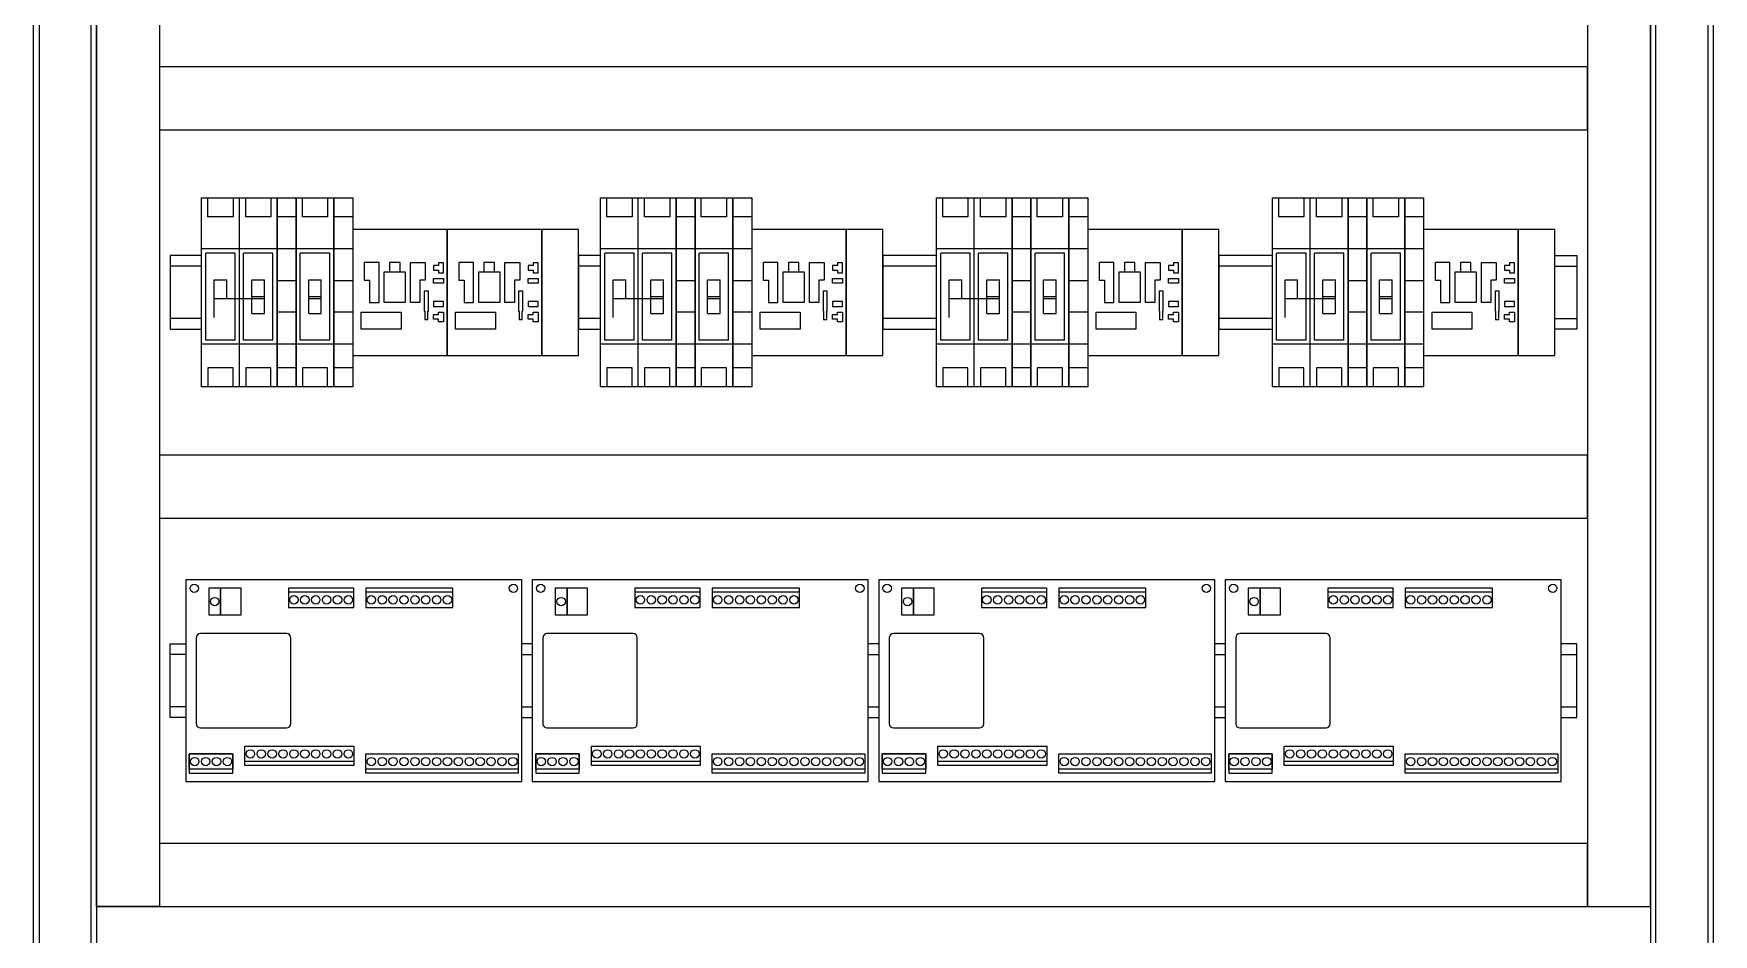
# Model space of a CAD drawing. Header units: millimetres. Extents: x 3151 to 30896, y 1337 to 7086.
# Drawn here: x 23907 to 24707, y 1766 to 2195 of the extents above; entities that cross this region are included whole.
import ezdxf

# ---------------------------------------------------------------- set-up
doc = ezdxf.new("R2010")
doc.units = ezdxf.units.MM

msp = doc.modelspace()

# ---------------------------------------------------------------- linework, layer by layer
at = {"color": 7}
for p, q in [((23906.53, 1336.69), (23906.53, 3536.69)), ((23936.53, 3536.69), (23936.53, 1336.69)), ((24676.53, 3536.69), (24676.53, 1336.69)), ((24706.53, 1336.69), (24706.53, 3536.69)), ((23909.18, 3534.04), (23909.18, 1339.34)), ((23933.88, 1339.34), (23933.88, 3534.04)), ((24679.18, 1339.34), (24679.18, 3534.04)), ((24703.88, 3534.04), (24703.88, 1339.34)), ((23936.53, 1779.19), (23936.53, 3332.19)), ((23966.53, 3332.19), (23966.53, 1779.19)), ((24646.53, 3332.19), (24646.53, 1779.19)), ((24676.53, 1779.19), (24676.53, 3332.19)), ((23936.53, 2179.19), (23936.53, 1779.19)), ((24646.53, 2179.19), (23966.53, 2179.19)), ((23966.53, 2179.19), (23966.53, 2149.19)), ((24646.53, 2179.19), (23966.53, 2179.19)), ((24646.53, 2149.19), (24646.53, 2179.19)), ((24676.53, 1779.19), (24676.53, 2179.19)), ((23966.53, 2149.19), (24646.53, 2149.19)), ((23986.53, 2026.69), (23986.53, 2116.69)), ((23986.53, 2116.69), (24004.53, 2116.69)), ((23989.53, 2107.69), (23989.53, 2116.69)), ((24001.53, 2116.69), (24001.53, 2107.69)), ((24004.53, 2026.69), (24004.53, 2116.69)), ((24004.53, 2116.69), (24022.53, 2116.69)), ((24007.53, 2107.69), (24007.53, 2116.69)), ((24019.53, 2116.69), (24019.53, 2107.69)), ((24022.53, 2116.69), (24022.53, 2026.69)), ((24022.53, 2116.69), (24022.53, 2026.69)), ((24022.53, 2116.69), (24031.53, 2116.69)), ((24022.53, 2026.69), (24022.53, 2116.69)), ((24031.53, 2116.69), (24049.53, 2116.69)), ((24031.53, 2026.69), (24031.53, 2116.69)), ((24031.53, 2116.69), (24031.53, 2026.69)), ((24034.53, 2107.69), (24034.53, 2116.69)), ((24046.53, 2116.69), (24046.53, 2107.69)), ((24049.53, 2116.69), (24049.53, 2026.69)), ((24049.53, 2116.69), (24049.53, 2026.69)), ((24049.53, 2116.69), (24058.53, 2116.69)), ((24049.53, 2026.69), (24049.53, 2116.69)), ((24058.53, 2116.69), (24058.53, 2026.69)), ((24176.53, 2026.69), (24176.53, 2116.69)), ((24176.53, 2116.69), (24194.53, 2116.69)), ((24179.53, 2107.69), (24179.53, 2116.69)), ((24191.53, 2116.69), (24191.53, 2107.69)), ((24194.53, 2026.69), (24194.53, 2116.69)), ((24194.53, 2116.69), (24212.53, 2116.69)), ((24197.53, 2107.69), (24197.53, 2116.69)), ((24209.53, 2116.69), (24209.53, 2107.69)), ((24212.53, 2116.69), (24212.53, 2026.69)), ((24212.53, 2116.69), (24212.53, 2026.69)), ((24212.53, 2116.69), (24221.53, 2116.69)), ((24212.53, 2026.69), (24212.53, 2116.69)), ((24221.53, 2116.69), (24239.53, 2116.69)), ((24221.53, 2026.69), (24221.53, 2116.69)), ((24221.53, 2116.69), (24221.53, 2026.69)), ((24224.53, 2107.69), (24224.53, 2116.69)), ((24236.53, 2116.69), (24236.53, 2107.69)), ((24239.53, 2116.69), (24239.53, 2026.69)), ((24239.53, 2116.69), (24239.53, 2026.69)), ((24239.53, 2116.69), (24248.53, 2116.69)), ((24239.53, 2026.69), (24239.53, 2116.69)), ((24248.53, 2116.69), (24248.53, 2026.69)), ((24336.53, 2026.69), (24336.53, 2116.69)), ((24336.53, 2116.69), (24354.53, 2116.69)), ((24339.53, 2107.69), (24339.53, 2116.69)), ((24351.53, 2116.69), (24351.53, 2107.69)), ((24354.53, 2026.69), (24354.53, 2116.69)), ((24354.53, 2116.69), (24372.53, 2116.69)), ((24357.53, 2107.69), (24357.53, 2116.69)), ((24369.53, 2116.69), (24369.53, 2107.69)), ((24372.53, 2116.69), (24372.53, 2026.69)), ((24372.53, 2116.69), (24372.53, 2026.69)), ((24372.53, 2116.69), (24381.53, 2116.69)), ((24372.53, 2026.69), (24372.53, 2116.69)), ((24381.53, 2116.69), (24399.53, 2116.69)), ((24381.53, 2026.69), (24381.53, 2116.69)), ((24381.53, 2116.69), (24381.53, 2026.69)), ((24384.53, 2107.69), (24384.53, 2116.69)), ((24396.53, 2116.69), (24396.53, 2107.69)), ((24399.53, 2116.69), (24399.53, 2026.69)), ((24399.53, 2116.69), (24399.53, 2026.69)), ((24399.53, 2116.69), (24408.53, 2116.69)), ((24399.53, 2026.69), (24399.53, 2116.69)), ((24408.53, 2116.69), (24408.53, 2026.69)), ((24496.53, 2026.69), (24496.53, 2116.69)), ((24496.53, 2116.69), (24514.53, 2116.69)), ((24499.53, 2107.69), (24499.53, 2116.69)), ((24511.53, 2116.69), (24511.53, 2107.69)), ((24514.53, 2026.69), (24514.53, 2116.69)), ((24514.53, 2116.69), (24532.53, 2116.69)), ((24517.53, 2107.69), (24517.53, 2116.69)), ((24529.53, 2116.69), (24529.53, 2107.69)), ((24532.53, 2116.69), (24532.53, 2026.69)), ((24532.53, 2116.69), (24532.53, 2026.69)), ((24532.53, 2116.69), (24541.53, 2116.69)), ((24532.53, 2026.69), (24532.53, 2116.69)), ((24541.53, 2116.69), (24559.53, 2116.69)), ((24541.53, 2026.69), (24541.53, 2116.69)), ((24541.53, 2116.69), (24541.53, 2026.69)), ((24544.53, 2107.69), (24544.53, 2116.69)), ((24556.53, 2116.69), (24556.53, 2107.69)), ((24559.53, 2116.69), (24559.53, 2026.69)), ((24559.53, 2116.69), (24559.53, 2026.69)), ((24559.53, 2116.69), (24568.53, 2116.69)), ((24559.53, 2026.69), (24559.53, 2116.69)), ((24568.53, 2116.69), (24568.53, 2026.69)), ((24001.53, 2107.69), (23989.53, 2107.69)), ((24019.53, 2107.69), (24007.53, 2107.69)), ((24031.53, 2107.69), (24022.53, 2107.69)), ((24046.53, 2107.69), (24034.53, 2107.69)), ((24058.53, 2107.69), (24049.53, 2107.69)), ((24191.53, 2107.69), (24179.53, 2107.69)), ((24209.53, 2107.69), (24197.53, 2107.69)), ((24221.53, 2107.69), (24212.53, 2107.69)), ((24236.53, 2107.69), (24224.53, 2107.69)), ((24248.53, 2107.69), (24239.53, 2107.69)), ((24351.53, 2107.69), (24339.53, 2107.69)), ((24369.53, 2107.69), (24357.53, 2107.69)), ((24381.53, 2107.69), (24372.53, 2107.69)), ((24396.53, 2107.69), (24384.53, 2107.69)), ((24408.53, 2107.69), (24399.53, 2107.69)), ((24511.53, 2107.69), (24499.53, 2107.69)), ((24529.53, 2107.69), (24517.53, 2107.69)), ((24541.53, 2107.69), (24532.53, 2107.69)), ((24556.53, 2107.69), (24544.53, 2107.69)), ((24568.53, 2107.69), (24559.53, 2107.69)), ((24103.53, 2101.69), (24058.53, 2101.69)), ((24058.53, 2101.69), (24058.53, 2041.69)), ((24103.53, 2041.69), (24103.53, 2101.69)), ((24148.53, 2101.69), (24103.53, 2101.69)), ((24103.53, 2101.69), (24103.53, 2041.69)), ((24166.03, 2101.69), (24148.53, 2101.69)), ((24148.53, 2101.69), (24148.53, 2041.69)), ((24148.53, 2041.69), (24148.53, 2101.69)), ((24166.03, 2041.69), (24166.03, 2101.69)), ((24293.53, 2101.69), (24248.53, 2101.69)), ((24248.53, 2101.69), (24248.53, 2041.69)), ((24311.03, 2101.69), (24293.53, 2101.69)), ((24293.53, 2101.69), (24293.53, 2041.69)), ((24293.53, 2041.69), (24293.53, 2101.69)), ((24311.03, 2041.69), (24311.03, 2101.69)), ((24453.53, 2101.69), (24408.53, 2101.69)), ((24408.53, 2101.69), (24408.53, 2041.69)), ((24471.03, 2101.69), (24453.53, 2101.69)), ((24453.53, 2101.69), (24453.53, 2041.69)), ((24453.53, 2041.69), (24453.53, 2101.69)), ((24471.03, 2041.69), (24471.03, 2101.69)), ((24613.53, 2101.69), (24568.53, 2101.69)), ((24568.53, 2101.69), (24568.53, 2041.69)), ((24631.03, 2101.69), (24613.53, 2101.69)), ((24613.53, 2101.69), (24613.53, 2041.69)), ((24613.53, 2041.69), (24613.53, 2101.69)), ((24631.03, 2041.69), (24631.03, 2101.69)), ((23986.53, 2089.19), (23971.53, 2089.19)), ((23971.53, 2089.19), (23971.53, 2054.19)), ((24004.53, 2092.44), (23986.53, 2092.44)), ((23986.53, 2054.19), (23986.53, 2089.19)), ((23988.53, 2048.94), (23988.53, 2090.44)), ((24002.53, 2090.44), (23988.53, 2090.44)), ((24002.53, 2048.94), (24002.53, 2090.44)), ((24022.53, 2092.44), (24004.53, 2092.44)), ((24006.53, 2048.94), (24006.53, 2090.44)), ((24020.53, 2090.44), (24006.53, 2090.44)), ((24020.53, 2048.94), (24020.53, 2090.44)), ((24031.53, 2092.44), (24022.53, 2092.44)), ((24049.53, 2092.44), (24031.53, 2092.44)), ((24047.53, 2090.44), (24033.53, 2090.44)), ((24033.53, 2048.94), (24033.53, 2090.44)), ((24047.53, 2048.94), (24047.53, 2090.44)), ((24058.53, 2092.44), (24049.53, 2092.44)), ((24176.53, 2089.19), (24166.03, 2089.19)), ((24166.03, 2089.19), (24166.03, 2054.19)), ((24194.53, 2092.44), (24176.53, 2092.44)), ((24176.53, 2054.19), (24176.53, 2089.19)), ((24178.53, 2048.94), (24178.53, 2090.44)), ((24192.53, 2090.44), (24178.53, 2090.44)), ((24192.53, 2048.94), (24192.53, 2090.44)), ((24212.53, 2092.44), (24194.53, 2092.44)), ((24196.53, 2048.94), (24196.53, 2090.44)), ((24210.53, 2090.44), (24196.53, 2090.44)), ((24210.53, 2048.94), (24210.53, 2090.44)), ((24221.53, 2092.44), (24212.53, 2092.44)), ((24239.53, 2092.44), (24221.53, 2092.44)), ((24237.53, 2090.44), (24223.53, 2090.44)), ((24223.53, 2048.94), (24223.53, 2090.44)), ((24237.53, 2048.94), (24237.53, 2090.44)), ((24248.53, 2092.44), (24239.53, 2092.44)), ((24336.53, 2089.19), (24311.03, 2089.19)), ((24311.03, 2089.19), (24311.03, 2054.19)), ((24354.53, 2092.44), (24336.53, 2092.44)), ((24336.53, 2054.19), (24336.53, 2089.19)), ((24338.53, 2048.94), (24338.53, 2090.44)), ((24352.53, 2090.44), (24338.53, 2090.44)), ((24352.53, 2048.94), (24352.53, 2090.44)), ((24372.53, 2092.44), (24354.53, 2092.44)), ((24356.53, 2048.94), (24356.53, 2090.44)), ((24370.53, 2090.44), (24356.53, 2090.44)), ((24370.53, 2048.94), (24370.53, 2090.44)), ((24381.53, 2092.44), (24372.53, 2092.44)), ((24399.53, 2092.44), (24381.53, 2092.44)), ((24397.53, 2090.44), (24383.53, 2090.44)), ((24383.53, 2048.94), (24383.53, 2090.44)), ((24397.53, 2048.94), (24397.53, 2090.44)), ((24408.53, 2092.44), (24399.53, 2092.44)), ((24496.53, 2089.19), (24471.03, 2089.19)), ((24471.03, 2089.19), (24471.03, 2054.19)), ((24514.53, 2092.44), (24496.53, 2092.44)), ((24496.53, 2054.19), (24496.53, 2089.19)), ((24498.53, 2048.94), (24498.53, 2090.44)), ((24512.53, 2090.44), (24498.53, 2090.44)), ((24512.53, 2048.94), (24512.53, 2090.44)), ((24532.53, 2092.44), (24514.53, 2092.44)), ((24516.53, 2048.94), (24516.53, 2090.44)), ((24530.53, 2090.44), (24516.53, 2090.44)), ((24530.53, 2048.94), (24530.53, 2090.44)), ((24541.53, 2092.44), (24532.53, 2092.44)), ((24559.53, 2092.44), (24541.53, 2092.44)), ((24557.53, 2090.44), (24543.53, 2090.44)), ((24543.53, 2048.94), (24543.53, 2090.44)), ((24557.53, 2048.94), (24557.53, 2090.44)), ((24568.53, 2092.44), (24559.53, 2092.44)), ((24631.03, 2054.19), (24631.03, 2089.19)), ((24631.03, 2089.19), (24641.53, 2089.19)), ((24641.53, 2089.19), (24641.53, 2054.19)), ((23986.53, 2084.19), (23971.53, 2084.19)), ((24071.03, 2085.94), (24064.03, 2085.94)), ((24064.03, 2085.94), (24064.03, 2077.44)), ((24071.03, 2066.94), (24071.03, 2085.94)), ((24073.53, 2081.44), (24083.53, 2081.44)), ((24073.53, 2066.94), (24073.53, 2081.44)), ((24081.03, 2085.94), (24076.03, 2085.94)), ((24076.03, 2085.94), (24076.03, 2081.44)), ((24076.03, 2081.44), (24081.03, 2081.44)), ((24081.03, 2081.44), (24081.03, 2085.94)), ((24083.53, 2081.44), (24083.53, 2066.94)), ((24086.03, 2066.94), (24086.03, 2085.94)), ((24086.03, 2085.94), (24093.03, 2085.94)), ((24093.03, 2085.94), (24093.03, 2077.44)), ((24099.43, 2084.53), (24097.03, 2084.53)), ((24097.03, 2084.53), (24097.03, 2082.21)), ((24097.03, 2082.21), (24099.43, 2082.21)), ((24101.82, 2085.69), (24099.43, 2085.69)), ((24099.43, 2085.69), (24099.43, 2084.53)), ((24099.43, 2082.21), (24099.43, 2081.05)), ((24099.43, 2081.05), (24101.82, 2081.05)), ((24101.82, 2081.05), (24101.82, 2085.69)), ((24116.03, 2085.94), (24109.03, 2085.94)), ((24109.03, 2085.94), (24109.03, 2077.44)), ((24116.03, 2066.94), (24116.03, 2085.94)), ((24118.53, 2081.44), (24128.53, 2081.44)), ((24118.53, 2066.94), (24118.53, 2081.44)), ((24126.03, 2085.94), (24121.03, 2085.94)), ((24121.03, 2085.94), (24121.03, 2081.44)), ((24121.03, 2081.44), (24126.03, 2081.44)), ((24126.03, 2081.44), (24126.03, 2085.94)), ((24128.53, 2081.44), (24128.53, 2066.94)), ((24131.03, 2066.94), (24131.03, 2085.94)), ((24131.03, 2085.94), (24138.03, 2085.94)), ((24138.03, 2085.94), (24138.03, 2077.44)), ((24144.43, 2084.53), (24142.03, 2084.53)), ((24142.03, 2084.53), (24142.03, 2082.21)), ((24142.03, 2082.21), (24144.43, 2082.21)), ((24146.82, 2085.69), (24144.43, 2085.69)), ((24144.43, 2085.69), (24144.43, 2084.53)), ((24144.43, 2082.21), (24144.43, 2081.05)), ((24144.43, 2081.05), (24146.82, 2081.05)), ((24146.82, 2081.05), (24146.82, 2085.69)), ((24176.53, 2084.19), (24166.03, 2084.19)), ((24261.03, 2085.94), (24254.03, 2085.94)), ((24254.03, 2085.94), (24254.03, 2077.44)), ((24261.03, 2066.94), (24261.03, 2085.94)), ((24263.53, 2081.44), (24273.53, 2081.44)), ((24263.53, 2066.94), (24263.53, 2081.44)), ((24271.03, 2085.94), (24266.03, 2085.94)), ((24266.03, 2085.94), (24266.03, 2081.44)), ((24266.03, 2081.44), (24271.03, 2081.44)), ((24271.03, 2081.44), (24271.03, 2085.94)), ((24273.53, 2081.44), (24273.53, 2066.94)), ((24276.03, 2066.94), (24276.03, 2085.94)), ((24276.03, 2085.94), (24283.03, 2085.94)), ((24283.03, 2085.94), (24283.03, 2077.44)), ((24289.43, 2084.53), (24287.03, 2084.53)), ((24287.03, 2084.53), (24287.03, 2082.21)), ((24287.03, 2082.21), (24289.43, 2082.21)), ((24291.82, 2085.69), (24289.43, 2085.69)), ((24289.43, 2085.69), (24289.43, 2084.53)), ((24289.43, 2082.21), (24289.43, 2081.05)), ((24289.43, 2081.05), (24291.82, 2081.05)), ((24291.82, 2081.05), (24291.82, 2085.69)), ((24336.53, 2084.19), (24311.03, 2084.19)), ((24421.03, 2085.94), (24414.03, 2085.94)), ((24414.03, 2085.94), (24414.03, 2077.44)), ((24421.03, 2066.94), (24421.03, 2085.94)), ((24423.53, 2081.44), (24433.53, 2081.44)), ((24423.53, 2066.94), (24423.53, 2081.44)), ((24431.03, 2085.94), (24426.03, 2085.94)), ((24426.03, 2085.94), (24426.03, 2081.44)), ((24426.03, 2081.44), (24431.03, 2081.44)), ((24431.03, 2081.44), (24431.03, 2085.94)), ((24433.53, 2081.44), (24433.53, 2066.94)), ((24436.03, 2066.94), (24436.03, 2085.94)), ((24436.03, 2085.94), (24443.03, 2085.94)), ((24443.03, 2085.94), (24443.03, 2077.44)), ((24449.43, 2084.53), (24447.03, 2084.53)), ((24447.03, 2084.53), (24447.03, 2082.21)), ((24447.03, 2082.21), (24449.43, 2082.21)), ((24451.82, 2085.69), (24449.43, 2085.69)), ((24449.43, 2085.69), (24449.43, 2084.53)), ((24449.43, 2082.21), (24449.43, 2081.05)), ((24449.43, 2081.05), (24451.82, 2081.05)), ((24451.82, 2081.05), (24451.82, 2085.69)), ((24496.53, 2084.19), (24471.03, 2084.19)), ((24581.03, 2085.94), (24574.03, 2085.94)), ((24574.03, 2085.94), (24574.03, 2077.44)), ((24581.03, 2066.94), (24581.03, 2085.94)), ((24583.53, 2081.44), (24593.53, 2081.44)), ((24583.53, 2066.94), (24583.53, 2081.44)), ((24591.03, 2085.94), (24586.03, 2085.94)), ((24586.03, 2085.94), (24586.03, 2081.44)), ((24586.03, 2081.44), (24591.03, 2081.44)), ((24591.03, 2081.44), (24591.03, 2085.94)), ((24593.53, 2081.44), (24593.53, 2066.94)), ((24596.03, 2066.94), (24596.03, 2085.94)), ((24596.03, 2085.94), (24603.03, 2085.94)), ((24603.03, 2085.94), (24603.03, 2077.44)), ((24609.43, 2084.53), (24607.03, 2084.53)), ((24607.03, 2084.53), (24607.03, 2082.21)), ((24607.03, 2082.21), (24609.43, 2082.21)), ((24611.82, 2085.69), (24609.43, 2085.69)), ((24609.43, 2085.69), (24609.43, 2084.53)), ((24609.43, 2082.21), (24609.43, 2081.05)), ((24609.43, 2081.05), (24611.82, 2081.05)), ((24611.82, 2081.05), (24611.82, 2085.69)), ((24631.03, 2084.19), (24641.53, 2084.19)), ((23992.53, 2077.69), (23998.53, 2077.69)), ((23992.53, 2059.69), (23992.53, 2077.69)), ((23998.53, 2068.69), (23998.53, 2077.69)), ((24010.53, 2077.69), (24016.53, 2077.69)), ((24010.53, 2061.69), (24010.53, 2077.69)), ((24016.53, 2061.69), (24016.53, 2077.69)), ((24031.53, 2077.19), (24022.53, 2077.19)), ((24037.53, 2077.69), (24043.53, 2077.69)), ((24037.53, 2061.69), (24037.53, 2077.69)), ((24043.53, 2061.69), (24043.53, 2077.69)), ((24058.53, 2077.19), (24049.53, 2077.19)), ((24064.03, 2077.44), (24066.53, 2077.44)), ((24066.53, 2077.44), (24066.53, 2066.94)), ((24093.03, 2077.44), (24090.53, 2077.44)), ((24090.53, 2077.44), (24090.53, 2066.94)), ((24094.53, 2072.19), (24092.53, 2072.19)), ((24092.53, 2072.19), (24092.53, 2062.69)), ((24094.53, 2062.69), (24094.53, 2072.19)), ((24097.03, 2078.37), (24101.82, 2078.37)), ((24097.03, 2076.05), (24097.03, 2078.37)), ((24101.82, 2076.05), (24097.03, 2076.05)), ((24101.82, 2078.37), (24101.82, 2076.05)), ((24109.03, 2077.44), (24111.53, 2077.44)), ((24111.53, 2077.44), (24111.53, 2066.94)), ((24138.03, 2077.44), (24135.53, 2077.44)), ((24135.53, 2077.44), (24135.53, 2066.94)), ((24139.53, 2072.19), (24137.53, 2072.19)), ((24137.53, 2072.19), (24137.53, 2062.69)), ((24139.53, 2062.69), (24139.53, 2072.19)), ((24142.03, 2078.37), (24146.82, 2078.37)), ((24142.03, 2076.05), (24142.03, 2078.37)), ((24146.82, 2076.05), (24142.03, 2076.05)), ((24146.82, 2078.37), (24146.82, 2076.05)), ((24182.53, 2077.69), (24188.53, 2077.69)), ((24182.53, 2059.69), (24182.53, 2077.69)), ((24188.53, 2068.69), (24188.53, 2077.69)), ((24200.53, 2077.69), (24206.53, 2077.69)), ((24200.53, 2061.69), (24200.53, 2077.69)), ((24206.53, 2061.69), (24206.53, 2077.69)), ((24221.53, 2077.19), (24212.53, 2077.19)), ((24227.53, 2077.69), (24233.53, 2077.69)), ((24227.53, 2061.69), (24227.53, 2077.69)), ((24233.53, 2061.69), (24233.53, 2077.69)), ((24248.53, 2077.19), (24239.53, 2077.19)), ((24254.03, 2077.44), (24256.53, 2077.44)), ((24256.53, 2077.44), (24256.53, 2066.94)), ((24283.03, 2077.44), (24280.53, 2077.44)), ((24280.53, 2077.44), (24280.53, 2066.94)), ((24284.53, 2072.19), (24282.53, 2072.19)), ((24282.53, 2072.19), (24282.53, 2062.69)), ((24284.53, 2062.69), (24284.53, 2072.19)), ((24287.03, 2078.37), (24291.82, 2078.37)), ((24287.03, 2076.05), (24287.03, 2078.37)), ((24291.82, 2076.05), (24287.03, 2076.05)), ((24291.82, 2078.37), (24291.82, 2076.05)), ((24342.53, 2077.69), (24348.53, 2077.69)), ((24342.53, 2059.69), (24342.53, 2077.69)), ((24348.53, 2068.69), (24348.53, 2077.69)), ((24360.53, 2077.69), (24366.53, 2077.69)), ((24360.53, 2061.69), (24360.53, 2077.69)), ((24366.53, 2061.69), (24366.53, 2077.69)), ((24381.53, 2077.19), (24372.53, 2077.19)), ((24387.53, 2077.69), (24393.53, 2077.69)), ((24387.53, 2061.69), (24387.53, 2077.69)), ((24393.53, 2061.69), (24393.53, 2077.69)), ((24408.53, 2077.19), (24399.53, 2077.19)), ((24414.03, 2077.44), (24416.53, 2077.44)), ((24416.53, 2077.44), (24416.53, 2066.94)), ((24443.03, 2077.44), (24440.53, 2077.44)), ((24440.53, 2077.44), (24440.53, 2066.94)), ((24444.53, 2072.19), (24442.53, 2072.19)), ((24442.53, 2072.19), (24442.53, 2062.69)), ((24444.53, 2062.69), (24444.53, 2072.19)), ((24447.03, 2078.37), (24451.82, 2078.37)), ((24447.03, 2076.05), (24447.03, 2078.37)), ((24451.82, 2076.05), (24447.03, 2076.05)), ((24451.82, 2078.37), (24451.82, 2076.05)), ((24502.53, 2077.69), (24508.53, 2077.69)), ((24502.53, 2059.69), (24502.53, 2077.69)), ((24508.53, 2068.69), (24508.53, 2077.69)), ((24520.53, 2077.69), (24526.53, 2077.69)), ((24520.53, 2061.69), (24520.53, 2077.69)), ((24526.53, 2061.69), (24526.53, 2077.69)), ((24541.53, 2077.19), (24532.53, 2077.19)), ((24547.53, 2077.69), (24553.53, 2077.69)), ((24547.53, 2061.69), (24547.53, 2077.69)), ((24553.53, 2061.69), (24553.53, 2077.69)), ((24568.53, 2077.19), (24559.53, 2077.19)), ((24574.03, 2077.44), (24576.53, 2077.44)), ((24576.53, 2077.44), (24576.53, 2066.94)), ((24603.03, 2077.44), (24600.53, 2077.44)), ((24600.53, 2077.44), (24600.53, 2066.94)), ((24604.53, 2072.19), (24602.53, 2072.19)), ((24602.53, 2072.19), (24602.53, 2062.69)), ((24604.53, 2062.69), (24604.53, 2072.19)), ((24607.03, 2078.37), (24611.82, 2078.37)), ((24607.03, 2076.05), (24607.03, 2078.37)), ((24611.82, 2076.05), (24607.03, 2076.05)), ((24611.82, 2078.37), (24611.82, 2076.05)), ((24016.53, 2068.69), (23992.53, 2068.69)), ((24010.53, 2069.69), (24016.53, 2069.69)), ((24037.53, 2069.69), (24043.53, 2069.69)), ((24043.53, 2068.69), (24037.53, 2068.69)), ((24066.53, 2066.94), (24071.03, 2066.94)), ((24083.53, 2066.94), (24073.53, 2066.94)), ((24090.53, 2066.94), (24086.03, 2066.94)), ((24101.82, 2067.33), (24097.03, 2067.33)), ((24097.03, 2067.33), (24097.03, 2065.01)), ((24097.03, 2065.01), (24101.82, 2065.01)), ((24101.82, 2065.01), (24101.82, 2067.33)), ((24111.53, 2066.94), (24116.03, 2066.94)), ((24128.53, 2066.94), (24118.53, 2066.94)), ((24135.53, 2066.94), (24131.03, 2066.94)), ((24146.82, 2067.33), (24142.03, 2067.33)), ((24142.03, 2067.33), (24142.03, 2065.01)), ((24142.03, 2065.01), (24146.82, 2065.01)), ((24146.82, 2065.01), (24146.82, 2067.33)), ((24206.53, 2068.69), (24182.53, 2068.69)), ((24200.53, 2069.69), (24206.53, 2069.69)), ((24227.53, 2069.69), (24233.53, 2069.69)), ((24233.53, 2068.69), (24227.53, 2068.69)), ((24256.53, 2066.94), (24261.03, 2066.94)), ((24273.53, 2066.94), (24263.53, 2066.94)), ((24280.53, 2066.94), (24276.03, 2066.94)), ((24291.82, 2067.33), (24287.03, 2067.33)), ((24287.03, 2067.33), (24287.03, 2065.01)), ((24287.03, 2065.01), (24291.82, 2065.01)), ((24291.82, 2065.01), (24291.82, 2067.33)), ((24366.53, 2068.69), (24342.53, 2068.69)), ((24360.53, 2069.69), (24366.53, 2069.69)), ((24387.53, 2069.69), (24393.53, 2069.69)), ((24393.53, 2068.69), (24387.53, 2068.69)), ((24416.53, 2066.94), (24421.03, 2066.94)), ((24433.53, 2066.94), (24423.53, 2066.94)), ((24440.53, 2066.94), (24436.03, 2066.94)), ((24451.82, 2067.33), (24447.03, 2067.33)), ((24447.03, 2067.33), (24447.03, 2065.01)), ((24447.03, 2065.01), (24451.82, 2065.01)), ((24451.82, 2065.01), (24451.82, 2067.33)), ((24526.53, 2068.69), (24502.53, 2068.69)), ((24520.53, 2069.69), (24526.53, 2069.69)), ((24547.53, 2069.69), (24553.53, 2069.69)), ((24553.53, 2068.69), (24547.53, 2068.69)), ((24576.53, 2066.94), (24581.03, 2066.94)), ((24593.53, 2066.94), (24583.53, 2066.94)), ((24600.53, 2066.94), (24596.03, 2066.94)), ((24611.82, 2067.33), (24607.03, 2067.33)), ((24607.03, 2067.33), (24607.03, 2065.01)), ((24607.03, 2065.01), (24611.82, 2065.01)), ((24611.82, 2065.01), (24611.82, 2067.33)), ((23986.53, 2059.19), (23971.53, 2059.19)), ((24010.53, 2061.69), (24016.53, 2061.69)), ((24031.53, 2062.19), (24022.53, 2062.19)), ((24037.53, 2061.69), (24043.53, 2061.69)), ((24058.53, 2062.19), (24049.53, 2062.19)), ((24062.53, 2062.19), (24081.53, 2062.19)), ((24062.53, 2054.19), (24062.53, 2062.19)), ((24081.53, 2062.19), (24081.53, 2054.19)), ((24092.53, 2062.69), (24092.78, 2062.69)), ((24092.78, 2062.69), (24092.78, 2058.69)), ((24092.78, 2062.69), (24092.78, 2058.69)), ((24092.78, 2058.69), (24094.28, 2058.69)), ((24094.28, 2058.69), (24094.28, 2062.69)), ((24094.28, 2062.69), (24094.53, 2062.69)), ((24097.03, 2058.85), (24097.03, 2061.17)), ((24097.03, 2061.17), (24099.43, 2061.17)), ((24099.43, 2058.85), (24097.03, 2058.85)), ((24099.43, 2061.17), (24099.43, 2062.33)), ((24099.43, 2062.33), (24101.82, 2062.33)), ((24099.43, 2057.69), (24099.43, 2058.85)), ((24101.82, 2057.69), (24099.43, 2057.69)), ((24101.82, 2062.33), (24101.82, 2057.69)), ((24107.53, 2062.19), (24126.53, 2062.19)), ((24107.53, 2054.19), (24107.53, 2062.19)), ((24126.53, 2062.19), (24126.53, 2054.19)), ((24137.53, 2062.69), (24137.78, 2062.69)), ((24137.78, 2062.69), (24137.78, 2058.69)), ((24137.78, 2062.69), (24137.78, 2058.69)), ((24137.78, 2058.69), (24139.28, 2058.69)), ((24139.28, 2058.69), (24139.28, 2062.69)), ((24139.28, 2062.69), (24139.53, 2062.69)), ((24142.03, 2058.85), (24142.03, 2061.17)), ((24142.03, 2061.17), (24144.43, 2061.17)), ((24144.43, 2058.85), (24142.03, 2058.85)), ((24144.43, 2061.17), (24144.43, 2062.33)), ((24144.43, 2062.33), (24146.82, 2062.33)), ((24144.43, 2057.69), (24144.43, 2058.85)), ((24146.82, 2057.69), (24144.43, 2057.69)), ((24146.82, 2062.33), (24146.82, 2057.69)), ((24176.53, 2059.19), (24166.03, 2059.19)), ((24200.53, 2061.69), (24206.53, 2061.69)), ((24221.53, 2062.19), (24212.53, 2062.19)), ((24227.53, 2061.69), (24233.53, 2061.69)), ((24248.53, 2062.19), (24239.53, 2062.19)), ((24252.53, 2062.19), (24271.53, 2062.19)), ((24252.53, 2054.19), (24252.53, 2062.19)), ((24271.53, 2062.19), (24271.53, 2054.19)), ((24282.53, 2062.69), (24282.78, 2062.69)), ((24282.78, 2062.69), (24282.78, 2058.69)), ((24282.78, 2062.69), (24282.78, 2058.69)), ((24282.78, 2058.69), (24284.28, 2058.69)), ((24284.28, 2058.69), (24284.28, 2062.69)), ((24284.28, 2062.69), (24284.53, 2062.69)), ((24287.03, 2058.85), (24287.03, 2061.17)), ((24287.03, 2061.17), (24289.43, 2061.17)), ((24289.43, 2058.85), (24287.03, 2058.85)), ((24289.43, 2061.17), (24289.43, 2062.33)), ((24289.43, 2062.33), (24291.82, 2062.33)), ((24289.43, 2057.69), (24289.43, 2058.85)), ((24291.82, 2057.69), (24289.43, 2057.69)), ((24291.82, 2062.33), (24291.82, 2057.69)), ((24336.53, 2059.19), (24311.03, 2059.19)), ((24360.53, 2061.69), (24366.53, 2061.69)), ((24381.53, 2062.19), (24372.53, 2062.19)), ((24387.53, 2061.69), (24393.53, 2061.69)), ((24408.53, 2062.19), (24399.53, 2062.19)), ((24412.53, 2062.19), (24431.53, 2062.19)), ((24412.53, 2054.19), (24412.53, 2062.19)), ((24431.53, 2062.19), (24431.53, 2054.19)), ((24442.53, 2062.69), (24442.78, 2062.69)), ((24442.78, 2062.69), (24442.78, 2058.69)), ((24442.78, 2062.69), (24442.78, 2058.69)), ((24442.78, 2058.69), (24444.28, 2058.69)), ((24444.28, 2058.69), (24444.28, 2062.69)), ((24444.28, 2062.69), (24444.53, 2062.69)), ((24447.03, 2058.85), (24447.03, 2061.17)), ((24447.03, 2061.17), (24449.43, 2061.17)), ((24449.43, 2058.85), (24447.03, 2058.85)), ((24449.43, 2061.17), (24449.43, 2062.33)), ((24449.43, 2062.33), (24451.82, 2062.33)), ((24449.43, 2057.69), (24449.43, 2058.85)), ((24451.82, 2057.69), (24449.43, 2057.69)), ((24451.82, 2062.33), (24451.82, 2057.69)), ((24496.53, 2059.19), (24471.03, 2059.19)), ((24520.53, 2061.69), (24526.53, 2061.69)), ((24541.53, 2062.19), (24532.53, 2062.19)), ((24547.53, 2061.69), (24553.53, 2061.69)), ((24568.53, 2062.19), (24559.53, 2062.19)), ((24572.53, 2062.19), (24591.53, 2062.19)), ((24572.53, 2054.19), (24572.53, 2062.19)), ((24591.53, 2062.19), (24591.53, 2054.19)), ((24602.53, 2062.69), (24602.78, 2062.69)), ((24602.78, 2062.69), (24602.78, 2058.69)), ((24602.78, 2062.69), (24602.78, 2058.69)), ((24602.78, 2058.69), (24604.28, 2058.69)), ((24604.28, 2058.69), (24604.28, 2062.69)), ((24604.28, 2062.69), (24604.53, 2062.69)), ((24607.03, 2058.85), (24607.03, 2061.17)), ((24607.03, 2061.17), (24609.43, 2061.17)), ((24609.43, 2058.85), (24607.03, 2058.85)), ((24609.43, 2061.17), (24609.43, 2062.33)), ((24609.43, 2062.33), (24611.82, 2062.33)), ((24609.43, 2057.69), (24609.43, 2058.85)), ((24611.82, 2057.69), (24609.43, 2057.69)), ((24611.82, 2062.33), (24611.82, 2057.69)), ((24631.03, 2059.19), (24641.53, 2059.19)), ((23971.53, 2054.19), (23986.53, 2054.19)), ((24002.53, 2048.94), (23988.53, 2048.94)), ((24020.53, 2048.94), (24006.53, 2048.94)), ((24047.53, 2048.94), (24033.53, 2048.94)), ((24081.53, 2054.19), (24062.53, 2054.19)), ((24126.53, 2054.19), (24107.53, 2054.19)), ((24166.03, 2054.19), (24176.53, 2054.19)), ((24192.53, 2048.94), (24178.53, 2048.94)), ((24210.53, 2048.94), (24196.53, 2048.94)), ((24237.53, 2048.94), (24223.53, 2048.94)), ((24271.53, 2054.19), (24252.53, 2054.19)), ((24311.03, 2054.19), (24336.53, 2054.19)), ((24352.53, 2048.94), (24338.53, 2048.94)), ((24370.53, 2048.94), (24356.53, 2048.94)), ((24397.53, 2048.94), (24383.53, 2048.94)), ((24431.53, 2054.19), (24412.53, 2054.19)), ((24471.03, 2054.19), (24496.53, 2054.19)), ((24512.53, 2048.94), (24498.53, 2048.94)), ((24530.53, 2048.94), (24516.53, 2048.94)), ((24557.53, 2048.94), (24543.53, 2048.94)), ((24591.53, 2054.19), (24572.53, 2054.19)), ((24641.53, 2054.19), (24631.03, 2054.19)), ((24004.53, 2046.94), (23986.53, 2046.94)), ((24022.53, 2046.94), (24004.53, 2046.94)), ((24031.53, 2046.94), (24022.53, 2046.94)), ((24049.53, 2046.94), (24031.53, 2046.94)), ((24058.53, 2046.94), (24049.53, 2046.94)), ((24058.53, 2041.69), (24103.53, 2041.69)), ((24103.53, 2041.69), (24148.53, 2041.69)), ((24148.53, 2041.69), (24166.03, 2041.69)), ((24194.53, 2046.94), (24176.53, 2046.94)), ((24212.53, 2046.94), (24194.53, 2046.94)), ((24221.53, 2046.94), (24212.53, 2046.94)), ((24239.53, 2046.94), (24221.53, 2046.94)), ((24248.53, 2046.94), (24239.53, 2046.94)), ((24248.53, 2041.69), (24293.53, 2041.69)), ((24293.53, 2041.69), (24311.03, 2041.69)), ((24354.53, 2046.94), (24336.53, 2046.94)), ((24372.53, 2046.94), (24354.53, 2046.94)), ((24381.53, 2046.94), (24372.53, 2046.94)), ((24399.53, 2046.94), (24381.53, 2046.94)), ((24408.53, 2046.94), (24399.53, 2046.94)), ((24408.53, 2041.69), (24453.53, 2041.69)), ((24453.53, 2041.69), (24471.03, 2041.69)), ((24514.53, 2046.94), (24496.53, 2046.94)), ((24532.53, 2046.94), (24514.53, 2046.94)), ((24541.53, 2046.94), (24532.53, 2046.94)), ((24559.53, 2046.94), (24541.53, 2046.94)), ((24568.53, 2046.94), (24559.53, 2046.94)), ((24568.53, 2041.69), (24613.53, 2041.69)), ((24613.53, 2041.69), (24631.03, 2041.69)), ((23989.53, 2035.69), (23989.53, 2026.69)), ((24001.53, 2035.69), (23989.53, 2035.69)), ((24001.53, 2026.69), (24001.53, 2035.69)), ((24019.53, 2035.69), (24007.53, 2035.69)), ((24007.53, 2035.69), (24007.53, 2026.69)), ((24019.53, 2026.69), (24019.53, 2035.69)), ((24031.53, 2035.69), (24022.53, 2035.69)), ((24046.53, 2035.69), (24034.53, 2035.69)), ((24034.53, 2035.69), (24034.53, 2026.69)), ((24046.53, 2026.69), (24046.53, 2035.69)), ((24058.53, 2035.69), (24049.53, 2035.69)), ((24179.53, 2035.69), (24179.53, 2026.69)), ((24191.53, 2035.69), (24179.53, 2035.69)), ((24191.53, 2026.69), (24191.53, 2035.69)), ((24209.53, 2035.69), (24197.53, 2035.69)), ((24197.53, 2035.69), (24197.53, 2026.69)), ((24209.53, 2026.69), (24209.53, 2035.69)), ((24221.53, 2035.69), (24212.53, 2035.69)), ((24236.53, 2035.69), (24224.53, 2035.69)), ((24224.53, 2035.69), (24224.53, 2026.69)), ((24236.53, 2026.69), (24236.53, 2035.69)), ((24248.53, 2035.69), (24239.53, 2035.69)), ((24339.53, 2035.69), (24339.53, 2026.69)), ((24351.53, 2035.69), (24339.53, 2035.69)), ((24351.53, 2026.69), (24351.53, 2035.69)), ((24369.53, 2035.69), (24357.53, 2035.69)), ((24357.53, 2035.69), (24357.53, 2026.69)), ((24369.53, 2026.69), (24369.53, 2035.69)), ((24381.53, 2035.69), (24372.53, 2035.69)), ((24396.53, 2035.69), (24384.53, 2035.69)), ((24384.53, 2035.69), (24384.53, 2026.69)), ((24396.53, 2026.69), (24396.53, 2035.69)), ((24408.53, 2035.69), (24399.53, 2035.69)), ((24499.53, 2035.69), (24499.53, 2026.69)), ((24511.53, 2035.69), (24499.53, 2035.69)), ((24511.53, 2026.69), (24511.53, 2035.69)), ((24529.53, 2035.69), (24517.53, 2035.69)), ((24517.53, 2035.69), (24517.53, 2026.69)), ((24529.53, 2026.69), (24529.53, 2035.69)), ((24541.53, 2035.69), (24532.53, 2035.69)), ((24556.53, 2035.69), (24544.53, 2035.69)), ((24544.53, 2035.69), (24544.53, 2026.69)), ((24556.53, 2026.69), (24556.53, 2035.69)), ((24568.53, 2035.69), (24559.53, 2035.69)), ((24004.53, 2026.69), (23986.53, 2026.69)), ((24022.53, 2026.69), (24004.53, 2026.69)), ((24031.53, 2026.69), (24022.53, 2026.69)), ((24049.53, 2026.69), (24031.53, 2026.69)), ((24058.53, 2026.69), (24049.53, 2026.69)), ((24194.53, 2026.69), (24176.53, 2026.69)), ((24212.53, 2026.69), (24194.53, 2026.69)), ((24221.53, 2026.69), (24212.53, 2026.69)), ((24239.53, 2026.69), (24221.53, 2026.69)), ((24248.53, 2026.69), (24239.53, 2026.69)), ((24354.53, 2026.69), (24336.53, 2026.69)), ((24372.53, 2026.69), (24354.53, 2026.69)), ((24381.53, 2026.69), (24372.53, 2026.69)), ((24399.53, 2026.69), (24381.53, 2026.69)), ((24408.53, 2026.69), (24399.53, 2026.69)), ((24514.53, 2026.69), (24496.53, 2026.69)), ((24532.53, 2026.69), (24514.53, 2026.69)), ((24541.53, 2026.69), (24532.53, 2026.69)), ((24559.53, 2026.69), (24541.53, 2026.69)), ((24568.53, 2026.69), (24559.53, 2026.69)), ((24646.53, 1994.19), (23966.53, 1994.19)), ((23966.53, 1994.19), (23966.53, 1964.19)), ((24646.53, 1964.19), (24646.53, 1994.19)), ((23966.53, 1964.19), (24646.53, 1964.19)), ((24139.03, 1934.69), (23979.03, 1934.69)), ((23979.03, 1934.69), (23979.03, 1838.69)), ((23995.6, 1930.76), (23989.94, 1930.76)), ((23989.94, 1930.76), (23989.94, 1918.07)), ((24005.37, 1930.76), (23995.6, 1930.76)), ((23995.6, 1930.76), (23995.6, 1918.07)), ((23995.6, 1918.07), (23995.6, 1930.76)), ((24005.37, 1918.07), (24005.37, 1930.76)), ((24059.03, 1930.76), (24027.92, 1930.76)), ((24027.92, 1930.76), (24027.92, 1921.56)), ((24059.03, 1928.87), (24027.92, 1928.87)), ((24027.92, 1928.87), (24027.92, 1921.56)), ((24059.03, 1921.56), (24059.03, 1930.76)), ((24059.03, 1921.56), (24059.03, 1928.87)), ((24106.25, 1930.76), (24064.77, 1930.76)), ((24064.77, 1930.76), (24064.77, 1921.56)), ((24106.25, 1928.87), (24064.77, 1928.87)), ((24064.77, 1928.87), (24064.77, 1921.56)), ((24106.25, 1921.56), (24106.25, 1930.76)), ((24106.25, 1921.56), (24106.25, 1928.87)), ((24139.03, 1838.69), (24139.03, 1934.69)), ((24304.03, 1934.69), (24144.03, 1934.69)), ((24144.03, 1934.69), (24144.03, 1838.69)), ((24160.6, 1930.76), (24154.94, 1930.76)), ((24154.94, 1930.76), (24154.94, 1918.07)), ((24170.37, 1930.76), (24160.6, 1930.76)), ((24160.6, 1930.76), (24160.6, 1918.07)), ((24160.6, 1918.07), (24160.6, 1930.76)), ((24170.37, 1918.07), (24170.37, 1930.76)), ((24224.03, 1930.76), (24192.92, 1930.76)), ((24192.92, 1930.76), (24192.92, 1921.56)), ((24224.03, 1928.87), (24192.92, 1928.87)), ((24192.92, 1928.87), (24192.92, 1921.56)), ((24224.03, 1921.56), (24224.03, 1930.76)), ((24224.03, 1921.56), (24224.03, 1928.87)), ((24271.25, 1930.76), (24229.77, 1930.76)), ((24229.77, 1930.76), (24229.77, 1921.56)), ((24271.25, 1928.87), (24229.77, 1928.87)), ((24229.77, 1928.87), (24229.77, 1921.56)), ((24271.25, 1921.56), (24271.25, 1930.76)), ((24271.25, 1921.56), (24271.25, 1928.87)), ((24304.03, 1838.69), (24304.03, 1934.69)), ((24469.03, 1934.69), (24309.03, 1934.69)), ((24309.03, 1934.69), (24309.03, 1838.69)), ((24325.6, 1930.76), (24319.94, 1930.76)), ((24319.94, 1930.76), (24319.94, 1918.07)), ((24335.37, 1930.76), (24325.6, 1930.76)), ((24325.6, 1930.76), (24325.6, 1918.07)), ((24325.6, 1918.07), (24325.6, 1930.76)), ((24335.37, 1918.07), (24335.37, 1930.76)), ((24389.03, 1930.76), (24357.92, 1930.76)), ((24357.92, 1930.76), (24357.92, 1921.56)), ((24389.03, 1928.87), (24357.92, 1928.87)), ((24357.92, 1928.87), (24357.92, 1921.56)), ((24389.03, 1921.56), (24389.03, 1930.76)), ((24389.03, 1921.56), (24389.03, 1928.87)), ((24436.25, 1930.76), (24394.77, 1930.76)), ((24394.77, 1930.76), (24394.77, 1921.56)), ((24436.25, 1928.87), (24394.77, 1928.87)), ((24394.77, 1928.87), (24394.77, 1921.56)), ((24436.25, 1921.56), (24436.25, 1930.76)), ((24436.25, 1921.56), (24436.25, 1928.87)), ((24469.03, 1838.69), (24469.03, 1934.69)), ((24634.03, 1934.69), (24474.03, 1934.69)), ((24474.03, 1934.69), (24474.03, 1838.69)), ((24490.6, 1930.76), (24484.94, 1930.76)), ((24484.94, 1930.76), (24484.94, 1918.07)), ((24500.37, 1930.76), (24490.6, 1930.76)), ((24490.6, 1930.76), (24490.6, 1918.07)), ((24490.6, 1918.07), (24490.6, 1930.76)), ((24500.37, 1918.07), (24500.37, 1930.76)), ((24554.03, 1930.76), (24522.92, 1930.76)), ((24522.92, 1930.76), (24522.92, 1921.56)), ((24554.03, 1928.87), (24522.92, 1928.87)), ((24522.92, 1928.87), (24522.92, 1921.56)), ((24554.03, 1921.56), (24554.03, 1930.76)), ((24554.03, 1921.56), (24554.03, 1928.87)), ((24601.25, 1930.76), (24559.77, 1930.76)), ((24559.77, 1930.76), (24559.77, 1921.56)), ((24601.25, 1928.87), (24559.77, 1928.87)), ((24559.77, 1928.87), (24559.77, 1921.56)), ((24601.25, 1921.56), (24601.25, 1930.76)), ((24601.25, 1921.56), (24601.25, 1928.87)), ((24634.03, 1838.69), (24634.03, 1934.69)), ((24027.92, 1921.56), (24059.03, 1921.56)), ((24027.92, 1921.56), (24059.03, 1921.56)), ((24064.77, 1921.56), (24106.25, 1921.56)), ((24064.77, 1921.56), (24106.25, 1921.56)), ((24192.92, 1921.56), (24224.03, 1921.56)), ((24192.92, 1921.56), (24224.03, 1921.56)), ((24229.77, 1921.56), (24271.25, 1921.56)), ((24229.77, 1921.56), (24271.25, 1921.56)), ((24357.92, 1921.56), (24389.03, 1921.56)), ((24357.92, 1921.56), (24389.03, 1921.56)), ((24394.77, 1921.56), (24436.25, 1921.56)), ((24394.77, 1921.56), (24436.25, 1921.56)), ((24522.92, 1921.56), (24554.03, 1921.56)), ((24522.92, 1921.56), (24554.03, 1921.56)), ((24559.77, 1921.56), (24601.25, 1921.56)), ((24559.77, 1921.56), (24601.25, 1921.56)), ((23989.94, 1918.07), (23995.6, 1918.07)), ((23995.6, 1918.07), (24005.37, 1918.07)), ((24154.94, 1918.07), (24160.6, 1918.07)), ((24160.6, 1918.07), (24170.37, 1918.07)), ((24319.94, 1918.07), (24325.6, 1918.07)), ((24325.6, 1918.07), (24335.37, 1918.07)), ((24484.94, 1918.07), (24490.6, 1918.07)), ((24490.6, 1918.07), (24500.37, 1918.07)), ((23971.53, 1904.19), (23979.03, 1904.19)), ((23971.53, 1869.19), (23971.53, 1904.19)), ((23984.03, 1907.19), (23984.03, 1866.19)), ((24027.03, 1909.19), (23986.03, 1909.19)), ((24029.03, 1866.19), (24029.03, 1907.19)), ((24144.03, 1904.19), (24139.03, 1904.19)), ((24149.03, 1907.19), (24149.03, 1866.19)), ((24192.03, 1909.19), (24151.03, 1909.19)), ((24194.03, 1866.19), (24194.03, 1907.19)), ((24309.03, 1904.19), (24304.03, 1904.19)), ((24314.03, 1907.19), (24314.03, 1866.19)), ((24357.03, 1909.19), (24316.03, 1909.19)), ((24359.03, 1866.19), (24359.03, 1907.19)), ((24474.03, 1904.19), (24469.03, 1904.19)), ((24479.03, 1907.19), (24479.03, 1866.19)), ((24522.03, 1909.19), (24481.03, 1909.19)), ((24524.03, 1866.19), (24524.03, 1907.19)), ((24641.53, 1904.19), (24634.03, 1904.19)), ((24641.53, 1869.19), (24641.53, 1904.19)), ((23979.03, 1899.19), (23971.53, 1899.19)), ((24139.03, 1899.19), (24144.03, 1899.19)), ((24304.03, 1899.19), (24309.03, 1899.19)), ((24469.03, 1899.19), (24474.03, 1899.19)), ((24634.03, 1899.19), (24641.53, 1899.19)), ((23979.03, 1874.19), (23971.53, 1874.19)), ((24139.03, 1874.19), (24144.03, 1874.19)), ((24304.03, 1874.19), (24309.03, 1874.19)), ((24469.03, 1874.19), (24474.03, 1874.19)), ((24634.03, 1874.19), (24641.53, 1874.19)), ((23979.03, 1869.19), (23971.53, 1869.19)), ((23986.03, 1864.19), (24027.03, 1864.19)), ((24139.03, 1869.19), (24144.03, 1869.19)), ((24151.03, 1864.19), (24192.03, 1864.19)), ((24304.03, 1869.19), (24309.03, 1869.19)), ((24316.03, 1864.19), (24357.03, 1864.19)), ((24469.03, 1869.19), (24474.03, 1869.19)), ((24481.03, 1864.19), (24522.03, 1864.19)), ((24634.03, 1869.19), (24641.53, 1869.19)), ((24001.43, 1851.82), (23980.69, 1851.82)), ((23980.69, 1851.82), (23980.69, 1842.62)), ((23980.69, 1851.82), (24001.43, 1851.82)), ((23980.69, 1844.5), (23980.69, 1851.82)), ((24001.43, 1842.62), (24001.43, 1851.82)), ((24001.43, 1851.82), (24001.43, 1844.5)), ((24007.18, 1855.48), (24059.03, 1855.48)), ((24007.18, 1848.16), (24007.18, 1855.48)), ((24007.18, 1855.48), (24059.03, 1855.48)), ((24007.18, 1846.28), (24007.18, 1855.48)), ((24059.03, 1848.16), (24007.18, 1848.16)), ((24059.03, 1855.48), (24059.03, 1848.16)), ((24059.03, 1855.48), (24059.03, 1846.28)), ((24064.77, 1851.82), (24137.36, 1851.82)), ((24064.77, 1844.5), (24064.77, 1851.82)), ((24064.77, 1851.82), (24137.36, 1851.82)), ((24064.77, 1842.62), (24064.77, 1851.82)), ((24137.36, 1851.82), (24137.36, 1844.5)), ((24137.36, 1851.82), (24137.36, 1842.62)), ((24166.43, 1851.82), (24145.69, 1851.82)), ((24145.69, 1851.82), (24145.69, 1842.62)), ((24145.69, 1851.82), (24166.43, 1851.82)), ((24145.69, 1844.5), (24145.69, 1851.82)), ((24166.43, 1842.62), (24166.43, 1851.82)), ((24166.43, 1851.82), (24166.43, 1844.5)), ((24172.18, 1855.48), (24224.03, 1855.48)), ((24172.18, 1848.16), (24172.18, 1855.48)), ((24172.18, 1855.48), (24224.03, 1855.48)), ((24172.18, 1846.28), (24172.18, 1855.48)), ((24224.03, 1848.16), (24172.18, 1848.16)), ((24224.03, 1855.48), (24224.03, 1848.16)), ((24224.03, 1855.48), (24224.03, 1846.28)), ((24229.77, 1851.82), (24302.36, 1851.82)), ((24229.77, 1844.5), (24229.77, 1851.82)), ((24229.77, 1851.82), (24302.36, 1851.82)), ((24229.77, 1842.62), (24229.77, 1851.82)), ((24302.36, 1851.82), (24302.36, 1844.5)), ((24302.36, 1851.82), (24302.36, 1842.62)), ((24331.43, 1851.82), (24310.69, 1851.82)), ((24310.69, 1851.82), (24310.69, 1842.62)), ((24310.69, 1851.82), (24331.43, 1851.82)), ((24310.69, 1844.5), (24310.69, 1851.82)), ((24331.43, 1842.62), (24331.43, 1851.82)), ((24331.43, 1851.82), (24331.43, 1844.5)), ((24337.18, 1855.48), (24389.03, 1855.48)), ((24337.18, 1848.16), (24337.18, 1855.48)), ((24337.18, 1855.48), (24389.03, 1855.48)), ((24337.18, 1846.28), (24337.18, 1855.48)), ((24389.03, 1848.16), (24337.18, 1848.16)), ((24389.03, 1855.48), (24389.03, 1848.16)), ((24389.03, 1855.48), (24389.03, 1846.28)), ((24394.77, 1851.82), (24467.36, 1851.82)), ((24394.77, 1844.5), (24394.77, 1851.82)), ((24394.77, 1851.82), (24467.36, 1851.82)), ((24394.77, 1842.62), (24394.77, 1851.82)), ((24467.36, 1851.82), (24467.36, 1844.5)), ((24467.36, 1851.82), (24467.36, 1842.62)), ((24496.43, 1851.82), (24475.69, 1851.82)), ((24475.69, 1851.82), (24475.69, 1842.62)), ((24475.69, 1851.82), (24496.43, 1851.82)), ((24475.69, 1844.5), (24475.69, 1851.82)), ((24496.43, 1842.62), (24496.43, 1851.82)), ((24496.43, 1851.82), (24496.43, 1844.5)), ((24502.18, 1855.48), (24554.03, 1855.48)), ((24502.18, 1848.16), (24502.18, 1855.48)), ((24502.18, 1855.48), (24554.03, 1855.48)), ((24502.18, 1846.28), (24502.18, 1855.48)), ((24554.03, 1848.16), (24502.18, 1848.16)), ((24554.03, 1855.48), (24554.03, 1848.16)), ((24554.03, 1855.48), (24554.03, 1846.28)), ((24559.77, 1851.82), (24632.36, 1851.82)), ((24559.77, 1844.5), (24559.77, 1851.82)), ((24559.77, 1851.82), (24632.36, 1851.82)), ((24559.77, 1842.62), (24559.77, 1851.82)), ((24632.36, 1851.82), (24632.36, 1844.5)), ((24632.36, 1851.82), (24632.36, 1842.62)), ((24001.43, 1844.5), (23980.69, 1844.5)), ((23980.69, 1842.62), (24001.43, 1842.62)), ((24059.03, 1846.28), (24007.18, 1846.28)), ((24137.36, 1844.5), (24064.77, 1844.5)), ((24137.36, 1842.62), (24064.77, 1842.62)), ((24166.43, 1844.5), (24145.69, 1844.5)), ((24145.69, 1842.62), (24166.43, 1842.62)), ((24224.03, 1846.28), (24172.18, 1846.28)), ((24302.36, 1844.5), (24229.77, 1844.5)), ((24302.36, 1842.62), (24229.77, 1842.62)), ((24331.43, 1844.5), (24310.69, 1844.5)), ((24310.69, 1842.62), (24331.43, 1842.62)), ((24389.03, 1846.28), (24337.18, 1846.28)), ((24467.36, 1844.5), (24394.77, 1844.5)), ((24467.36, 1842.62), (24394.77, 1842.62)), ((24496.43, 1844.5), (24475.69, 1844.5)), ((24475.69, 1842.62), (24496.43, 1842.62)), ((24554.03, 1846.28), (24502.18, 1846.28)), ((24632.36, 1844.5), (24559.77, 1844.5)), ((24632.36, 1842.62), (24559.77, 1842.62)), ((23979.03, 1838.69), (24139.03, 1838.69)), ((24144.03, 1838.69), (24304.03, 1838.69)), ((24309.03, 1838.69), (24469.03, 1838.69)), ((24474.03, 1838.69), (24634.03, 1838.69)), ((24646.53, 1809.19), (23966.53, 1809.19)), ((23966.53, 1809.19), (23966.53, 1779.19)), ((24646.53, 1779.19), (24646.53, 1809.19)), ((23936.53, 1779.19), (24676.53, 1779.19)), ((23966.53, 1779.19), (23936.53, 1779.19)), ((23966.53, 1779.19), (24646.53, 1779.19)), ((24646.53, 1779.19), (24676.53, 1779.19))]:
    msp.add_line(p, q, dxfattribs=at)
for centre in [(23983.03, 1930.69), (24135.03, 1930.69), (24148.03, 1930.69), (24300.03, 1930.69), (24313.03, 1930.69), (24465.03, 1930.69), (24478.03, 1930.69), (24630.03, 1930.69), (23992.77, 1924.41), (24030.51, 1925.21), (24035.7, 1925.21), (24040.88, 1925.21), (24046.07, 1925.21), (24051.25, 1925.21), (24056.44, 1925.21), (24067.37, 1925.21), (24072.55, 1925.21), (24077.74, 1925.21), (24082.92, 1925.21), (24088.11, 1925.21), (24093.29, 1925.21), (24098.48, 1925.21), (24103.66, 1925.21), (24157.77, 1924.41), (24195.51, 1925.21), (24200.7, 1925.21), (24205.88, 1925.21), (24211.07, 1925.21), (24216.25, 1925.21), (24221.44, 1925.21), (24232.37, 1925.21), (24237.55, 1925.21), (24242.74, 1925.21), (24247.92, 1925.21), (24253.11, 1925.21), (24258.29, 1925.21), (24263.48, 1925.21), (24268.66, 1925.21), (24322.77, 1924.41), (24360.51, 1925.21), (24365.7, 1925.21), (24370.88, 1925.21), (24376.07, 1925.21), (24381.25, 1925.21), (24386.44, 1925.21), (24397.37, 1925.21), (24402.55, 1925.21), (24407.74, 1925.21), (24412.92, 1925.21), (24418.11, 1925.21), (24423.29, 1925.21), (24428.48, 1925.21), (24433.66, 1925.21), (24487.77, 1924.41), (24525.51, 1925.21), (24530.7, 1925.21), (24535.88, 1925.21), (24541.07, 1925.21), (24546.25, 1925.21), (24551.44, 1925.21), (24562.37, 1925.21), (24567.55, 1925.21), (24572.74, 1925.21), (24577.92, 1925.21), (24583.11, 1925.21), (24588.29, 1925.21), (24593.48, 1925.21), (24598.66, 1925.21), (23983.28, 1848.16), (23988.47, 1848.16), (23993.65, 1848.16), (23998.84, 1848.16), (24009.77, 1851.82), (24014.96, 1851.82), (24020.14, 1851.82), (24025.33, 1851.82), (24030.51, 1851.82), (24035.7, 1851.82), (24040.88, 1851.82), (24046.07, 1851.82), (24051.25, 1851.82), (24056.44, 1851.82), (24067.37, 1848.16), (24072.55, 1848.16), (24077.74, 1848.16), (24082.92, 1848.16), (24088.11, 1848.16), (24093.29, 1848.16), (24098.48, 1848.16), (24103.66, 1848.16), (24108.85, 1848.16), (24114.03, 1848.16), (24119.22, 1848.16), (24124.4, 1848.16), (24129.59, 1848.16), (24134.77, 1848.16), (24148.28, 1848.16), (24153.47, 1848.16), (24158.65, 1848.16), (24163.84, 1848.16), (24174.77, 1851.82), (24179.96, 1851.82), (24185.14, 1851.82), (24190.33, 1851.82), (24195.51, 1851.82), (24200.7, 1851.82), (24205.88, 1851.82), (24211.07, 1851.82), (24216.25, 1851.82), (24221.44, 1851.82), (24232.37, 1848.16), (24237.55, 1848.16), (24242.74, 1848.16), (24247.92, 1848.16), (24253.11, 1848.16), (24258.29, 1848.16), (24263.48, 1848.16), (24268.66, 1848.16), (24273.85, 1848.16), (24279.03, 1848.16), (24284.22, 1848.16), (24289.4, 1848.16), (24294.59, 1848.16), (24299.77, 1848.16), (24313.28, 1848.16), (24318.47, 1848.16), (24323.65, 1848.16), (24328.84, 1848.16), (24339.77, 1851.82), (24344.96, 1851.82), (24350.14, 1851.82), (24355.33, 1851.82), (24360.51, 1851.82), (24365.7, 1851.82), (24370.88, 1851.82), (24376.07, 1851.82), (24381.25, 1851.82), (24386.44, 1851.82), (24397.37, 1848.16), (24402.55, 1848.16), (24407.74, 1848.16), (24412.92, 1848.16), (24418.11, 1848.16), (24423.29, 1848.16), (24428.48, 1848.16), (24433.66, 1848.16), (24438.85, 1848.16), (24444.03, 1848.16), (24449.22, 1848.16), (24454.4, 1848.16), (24459.59, 1848.16), (24464.77, 1848.16), (24478.28, 1848.16), (24483.47, 1848.16), (24488.65, 1848.16), (24493.84, 1848.16), (24504.77, 1851.82), (24509.96, 1851.82), (24515.14, 1851.82), (24520.33, 1851.82), (24525.51, 1851.82), (24530.7, 1851.82), (24535.88, 1851.82), (24541.07, 1851.82), (24546.25, 1851.82), (24551.44, 1851.82), (24562.37, 1848.16), (24567.55, 1848.16), (24572.74, 1848.16), (24577.92, 1848.16), (24583.11, 1848.16), (24588.29, 1848.16), (24593.48, 1848.16), (24598.66, 1848.16), (24603.85, 1848.16), (24609.03, 1848.16), (24614.22, 1848.16), (24619.4, 1848.16), (24624.59, 1848.16), (24629.77, 1848.16)]:
    msp.add_circle(centre, 2, dxfattribs=at)
for centre, start, end in [((23986.03, 1907.19), 90, 180), ((24027.03, 1907.19), 0, 90), ((24151.03, 1907.19), 90, 180), ((24192.03, 1907.19), 0, 90), ((24316.03, 1907.19), 90, 180), ((24357.03, 1907.19), 0, 90), ((24481.03, 1907.19), 90, 180), ((24522.03, 1907.19), 0, 90), ((23986.03, 1866.19), 180, 270), ((24027.03, 1866.19), 270, 0), ((24151.03, 1866.19), 180, 270), ((24192.03, 1866.19), 270, 0), ((24316.03, 1866.19), 180, 270), ((24357.03, 1866.19), 270, 0), ((24481.03, 1866.19), 180, 270), ((24522.03, 1866.19), 270, 0)]:
    msp.add_arc(centre, 2, start, end, dxfattribs=at)

doc.saveas('drawing.dxf')
